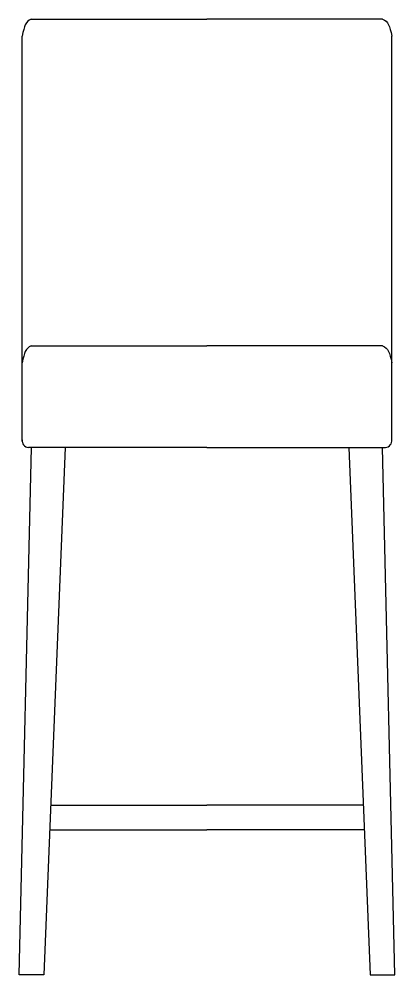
# Model space of a CAD drawing. Extents: x 1165 to 1204, y -1749 to -1648.
import ezdxf

# ---------------------------------------------------------------- set-up
doc = ezdxf.new("R2010")
doc.units = 0
doc.layers.get('0').update_dxf_attribs({"linetype": 'CONTINUOUS'})

# ---------------------------------------------------------------- blocks, each defined once
blk = doc.blocks.new('A$C7EEC2389')
at = {"color": 7}
for p, q in [((-42.73, 90.75), (-24.19, 90.75)), ((-5.66, 90.75), (-24.19, 90.75)), ((-40.79, 39.68), (-24.19, 39.68)), ((-7.6, 39.68), (-24.19, 39.68))]:
    blk.add_line(p, q, dxfattribs=at)
for points in [[(-42.73, 125.22), (-42.94, 125.12), (-43.11, 124.99), (-43.24, 124.83), (-43.36, 124.63), (-43.45, 124.39), (-43.53, 124.12), (-43.61, 123.8), (-43.69, 123.43)], [(-42.73, 125.22), (-24.19, 125.22)], [(-5.66, 125.22), (-24.19, 125.22)], [(-5.66, 125.22), (-5.45, 125.12), (-5.28, 124.99), (-5.14, 124.83), (-5.03, 124.63), (-4.93, 124.39), (-4.85, 124.12), (-4.77, 123.8), (-4.69, 123.43)], [(-43.69, 80.66), (-43.69, 123.43)], [(-4.69, 80.66), (-4.69, 123.43)], [(-42.73, 90.75), (-42.94, 90.65), (-43.11, 90.52), (-43.24, 90.36), (-43.36, 90.16), (-43.45, 89.93), (-43.53, 89.65), (-43.61, 89.33), (-43.69, 88.96)], [(-5.66, 90.75), (-5.45, 90.65), (-5.28, 90.52), (-5.14, 90.36), (-5.03, 90.16), (-4.93, 89.93), (-4.85, 89.65), (-4.77, 89.33), (-4.69, 88.96)], [(-39.15, 80.02), (-41.41, 24.39), (-44.02, 24.39), (-42.72, 80.02)], [(-24.19, 80.02), (-43.04, 80.02)], [(-24.19, 80.02), (-5.34, 80.02)], [(-9.24, 80.02), (-6.97, 24.39), (-4.37, 24.39), (-5.67, 80.02)], [(-40.68, 42.29), (-24.19, 42.29)], [(-7.7, 42.29), (-24.19, 42.29)]]:
    blk.add_lwpolyline(points, dxfattribs=at)
for centre, start, end in [((-42.96, 80.75), 173.2869, 263.8677), ((-5.42, 80.75), 276.1323, 6.7131)]:
    blk.add_arc(centre, 0.735, start, end, dxfattribs=at)

msp = doc.modelspace()

# ---------------------------------------------------------------- block references
at = {"color": 7}
msp.add_blockref('A$C7EEC2389', (1208.77, -1773.4), dxfattribs=at)

doc.saveas('drawing.dxf')
